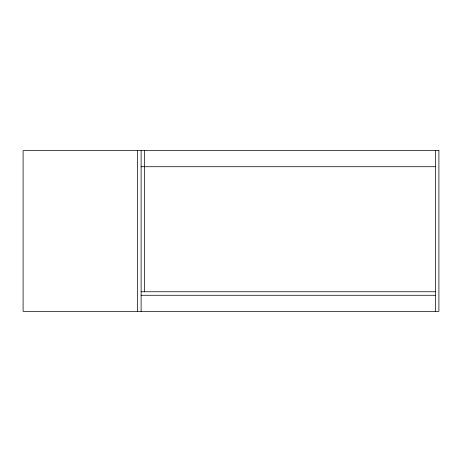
<?xml version="1.0" encoding="UTF-8"?>
<svg xmlns="http://www.w3.org/2000/svg" width="462" height="462" viewBox="0 0 462 462"><rect width="100%" height="100%" fill="white"/><g stroke="black" fill="none" stroke-linecap="round" stroke-linejoin="round"><path stroke-width="0.69" d="M141.112 166.724L435.383 166.724M141.112 291.765L435.383 291.765M141.112 295.276L435.383 295.276M435.383 150.652L435.383 311.348M144.623 150.652L144.623 291.765M141.112 150.652L141.112 311.348M137.595 150.652L137.595 311.348M438.9 150.652L23.1 150.652L23.1 311.348L438.9 311.348L438.9 150.652"/></g></svg>
